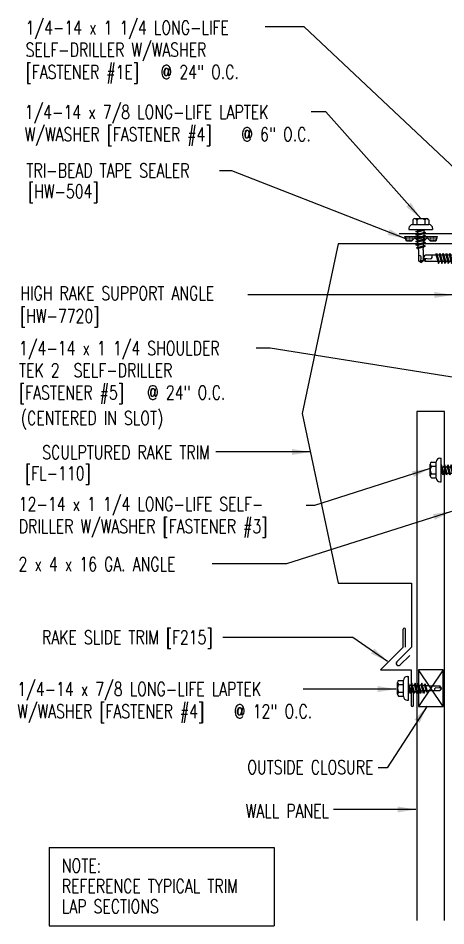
# Model space of a CAD drawing. Extents: x 7 to 40.5, y 6.2 to 36.2.
# Drawn here: x 6.97 to 18.66, y 6.18 to 31.02 of the extents above; entities that cross this region are included whole.
import ezdxf
from ezdxf.enums import TextEntityAlignment as Align

# ---------------------------------------------------------------- set-up
doc = ezdxf.new("R2010")
doc.units = 0
doc.header["$LTSCALE"] = 4
doc.header["$MEASUREMENT"] = 0
doc.layers.get('0').update_dxf_attribs({"linetype": 'CONTINUOUS'})
for name, color, linetype in [('CLO', 3, 'CONTINUOUS'), ('FASTENER', 9, 'CONTINUOUS'), ('PANEL', 11, 'CONTINUOUS'), ('TAPE', 8, 'CONTINUOUS'), ('TEXT', 2, 'CONTINUOUS'), ('TRIM', 6, 'CONTINUOUS')]:
    doc.layers.add(name, color=color, linetype=linetype)
doc.styles.add('TEXT1', font='ROMANS.shx', dxfattribs={"width": 0.75, "height": 0.375})
doc.dimstyles.new('DETAIL$7', dxfattribs={"dimscale": 4, "dimtxt": 0.09375, "dimasz": 0.125, "dimexe": 0.0625, "dimexo": 0.125, "dimgap": 0.0625, "dimtad": 1, "dimdec": 4, "dimzin": 3, "dimdsep": 46, "dimlunit": 4, "dimtxsty": 'TEXT1', "dimblk": 'ARCHTICK', "dimcen": 0.0625, "dimclrd": 7, "dimclre": 7, "dimclrt": 2, "dimadec": 0, "dimazin": 0, "dimtfac": 0.59375, "dimtdec": 4, "dimtmove": 2, "dimatfit": 3, "dimfxl": 0, "dimfrac": 2, "dimtolj": 1, "dimtzin": 3, "dimarcsym": 0})

# ---------------------------------------------------------------- blocks, each defined once
blk = doc.blocks.new('FD-F5')
at = {"layer": 'TEXT', "style": 'TEXT1', "width": 0.75}
for s, p in [('1/4-14 x 1 1/4 SHOULDER', (0.0047, -0.0408)), ('TEK 2  SELF-DRILLER', (0.0047, -0.1926)), ('[FASTENER #5]', (0.0047, -0.3444))]:
    blk.add_text(s, height=0.09375, dxfattribs=at).set_placement(p)
blk.add_attdef('(QUANTITY)', (0.8792, -0.3444), '', height=0.0938, dxfattribs=at)
blk = doc.blocks.new('OS-CLO')
at = {"layer": 'CLO'}
for p, q in [((0.673, 0.5), (0, -0.5)), ((0.673, -0.5), (0, 0.5))]:
    blk.add_line(p, q, dxfattribs=at)
blk.add_lwpolyline([(0, -0.5), (0.673, -0.5), (0.673, 0.5), (0, 0.5)], close=True, dxfattribs=at)
blk = doc.blocks.new('MB_DW4')
at = {"layer": 'FASTENER'}
for p, q in [((-0.217, 0.305), (-0.217, 0.171)), ((-0.163, 0.337), (0.159, 0.337)), ((-0.108, 0.305), (-0.108, 0.171)), ((0.105, 0.305), (0.105, 0.171)), ((0.214, 0.305), (0.214, 0.171)), ((-0.326, 0.071), (-0.326, 0.037)), ((-0.326, 0.037), (0.322, 0.037)), ((-0.226, 0.171), (0.214, 0.171)), ((-0.141, -0.014), (0.037, 0.037)), ((-0.105, -0.034), (0.137, 0.035)), ((-0.088, 0.037), (-0.088, 0.001)), ((-0.088, 0.037), (0.085, 0.037)), ((0.085, 0.037), (0.134, 0.037)), ((0.085, 0.02), (0.085, -0.041)), ((0.137, 0.035), (0.134, 0.037)), ((0.322, 0.071), (0.322, 0.037)), ((-0.105, -0.034), (-0.141, -0.014)), ((-0.141, -0.105), (0.102, -0.036)), ((-0.105, -0.125), (-0.141, -0.105)), ((-0.141, -0.196), (0.102, -0.127)), ((-0.105, -0.216), (-0.141, -0.196)), ((-0.141, -0.287), (0.102, -0.217)), ((-0.105, -0.125), (0.137, -0.056)), ((-0.105, -0.216), (0.137, -0.147)), ((-0.105, -0.307), (0.137, -0.238)), ((-0.088, -0.029), (-0.088, -0.09)), ((-0.088, -0.12), (-0.088, -0.181)), ((-0.084, -0.27), (-0.088, -0.211)), ((0.084, -0.223), (0.085, -0.211)), ((0.085, -0.071), (0.085, -0.131)), ((0.085, -0.162), (0.085, -0.211)), ((0.137, -0.056), (0.102, -0.036)), ((0.137, -0.147), (0.102, -0.127)), ((0.137, -0.238), (0.102, -0.217)), ((-0.105, -0.307), (-0.141, -0.287)), ((-0.141, -0.378), (0.102, -0.308)), ((-0.105, -0.398), (-0.141, -0.378)), ((-0.122, -0.463), (0.089, -0.403)), ((-0.086, -0.483), (-0.122, -0.463)), ((-0.105, -0.398), (0.137, -0.328)), ((-0.086, -0.483), (0.124, -0.423)), ((-0.078, -0.36), (-0.082, -0.3)), ((-0.071, -0.449), (-0.075, -0.389)), ((-0.066, -0.516), (-0.069, -0.478)), ((0.063, -0.515), (0.068, -0.439)), ((0.071, -0.408), (0.075, -0.346)), ((0.077, -0.315), (0.082, -0.253)), ((0.124, -0.423), (0.089, -0.403)), ((0.137, -0.328), (0.102, -0.308)), ((-0.066, -0.516), (-0.066, -0.82)), ((-0.003, -0.854), (0.009, -0.714)), ((0.063, -0.516), (0.063, -0.82)), ((-0.002, -0.866), (-0.066, -0.82)), ((-0.002, -0.866), (0.063, -0.82))]:
    blk.add_line(p, q, dxfattribs=at)
for centre, radius, start, end in [((-0.163, 0.274), 0.0628, 29.8754, 150.1246), ((-0.002, 0.141), 0.196, 56.9974, 123.0026), ((0.159, 0.274), 0.0628, 29.8754, 150.1246), ((-0.226, 0.071), 0.1, 90, 180), ((0.222, 0.071), 0.1, 0, 90), ((-0.036, -0.723), 0.0461, 11.1445, 130.906), ((0.073, -0.516), 0.01, 175.9484, 180), ((0.039, -0.855), 0.0422, 55.4585, 194.8454)]:
    blk.add_arc(centre, radius, start, end, dxfattribs=at)
blk = doc.blocks.new('FD-F1e')
at = {"layer": 'TEXT', "style": 'TEXT1', "width": 0.75}
for s, p in [('1/4-14 x 1 1/4 LONG-LIFE', (0.0047, -0.0408)), ('SELF-DRILLER W/WASHER', (0.0047, -0.1926)), ('[FASTENER #1E]', (0.0047, -0.3444))]:
    blk.add_text(s, height=0.09375, dxfattribs=at).set_placement(p)
blk.add_attdef('(QUANTITY)', (0.9263, -0.3444), '', height=0.0938, dxfattribs=at)
blk = doc.blocks.new('FD-F4')
at = {"layer": 'TEXT', "style": 'TEXT1', "width": 0.75}
for s, p in [('1/4-14 x 7/8 LONG-LIFE LAPTEK', (0.0047, -0.0408)), ('W/WASHER [FASTENER #4]', (0.0047, -0.1926))]:
    blk.add_text(s, height=0.09375, dxfattribs=at).set_placement(p)
blk.add_attdef('(QUANTITY)', (1.4847, -0.1926), '', height=0.0938, dxfattribs=at)
blk = doc.blocks.new('_ArchTick')
at = {"color": 0, "linetype": 'ByBlock', "const_width": 0.15}
blk.add_lwpolyline([(-0.5, -0.5), (0.5, 0.5)], dxfattribs=at)
blk = doc.blocks.new('fz5')
at = {"layer": 'FASTENER'}
for p, q in [((-0.217, 0.305), (-0.217, 0.171)), ((-0.163, 0.337), (0.159, 0.337)), ((-0.108, 0.305), (-0.108, 0.171)), ((0.105, 0.305), (0.105, 0.171)), ((0.214, 0.305), (0.214, 0.171)), ((-0.326, 0.071), (-0.326, 0.037)), ((-0.326, 0.037), (0.322, 0.037)), ((-0.226, 0.171), (0.214, 0.171)), ((-0.141, -0.014), (0.037, 0.037)), ((-0.105, -0.034), (0.137, 0.035)), ((-0.088, 0.037), (-0.088, 0.001)), ((-0.088, 0.037), (0.085, 0.037)), ((0.085, 0.037), (0.134, 0.037)), ((0.085, 0.02), (0.085, -0.041)), ((0.137, 0.035), (0.134, 0.037)), ((0.322, 0.071), (0.322, 0.037)), ((-0.105, -0.034), (-0.141, -0.014)), ((-0.141, -0.105), (0.102, -0.036)), ((-0.105, -0.125), (-0.141, -0.105)), ((-0.141, -0.196), (0.102, -0.127)), ((-0.105, -0.216), (-0.141, -0.196)), ((-0.141, -0.287), (0.102, -0.217)), ((-0.105, -0.125), (0.137, -0.056)), ((-0.105, -0.216), (0.137, -0.147)), ((-0.105, -0.307), (0.137, -0.238)), ((-0.088, -0.029), (-0.088, -0.09)), ((-0.088, -0.12), (-0.088, -0.181)), ((-0.084, -0.27), (-0.088, -0.211)), ((0.084, -0.223), (0.085, -0.211)), ((0.085, -0.071), (0.085, -0.131)), ((0.085, -0.162), (0.085, -0.211)), ((0.137, -0.056), (0.102, -0.036)), ((0.137, -0.147), (0.102, -0.127)), ((0.137, -0.238), (0.102, -0.217)), ((-0.105, -0.307), (-0.141, -0.287)), ((-0.141, -0.378), (0.102, -0.308)), ((-0.105, -0.398), (-0.141, -0.378)), ((-0.122, -0.463), (0.089, -0.403)), ((-0.086, -0.483), (-0.122, -0.463)), ((-0.105, -0.398), (0.137, -0.328)), ((-0.086, -0.483), (0.124, -0.423)), ((-0.078, -0.36), (-0.082, -0.3)), ((-0.071, -0.449), (-0.075, -0.389)), ((-0.066, -0.516), (-0.069, -0.478)), ((0.063, -0.515), (0.068, -0.439)), ((0.071, -0.408), (0.075, -0.346)), ((0.077, -0.315), (0.082, -0.253)), ((0.124, -0.423), (0.089, -0.403)), ((0.137, -0.328), (0.102, -0.308)), ((-0.066, -0.516), (-0.066, -0.82)), ((-0.003, -0.854), (0.009, -0.714)), ((0.063, -0.516), (0.063, -0.82)), ((-0.002, -0.866), (-0.066, -0.82)), ((-0.002, -0.866), (0.063, -0.82))]:
    blk.add_line(p, q, dxfattribs=at)
for centre, radius, start, end in [((-0.163, 0.274), 0.0628, 29.8754, 150.1246), ((-0.002, 0.141), 0.196, 56.9974, 123.0026), ((0.159, 0.274), 0.0628, 29.8754, 150.1246), ((-0.226, 0.071), 0.1, 90, 180), ((0.222, 0.071), 0.1, 0, 90), ((-0.036, -0.723), 0.0461, 11.1445, 130.906), ((0.073, -0.516), 0.01, 175.9484, 180), ((0.039, -0.855), 0.0422, 55.4585, 194.8454)]:
    blk.add_arc(centre, radius, start, end, dxfattribs=at)
blk = doc.blocks.new('*X6')
at = {"color": 0}
for p, q in [((-0.434, 0.135), (-0.434, 0.135)), ((-0.434, 0.123), (-0.434, 0.123)), ((-0.422, 0.141), (-0.422, 0.141)), ((-0.422, 0.129), (-0.422, 0.129)), ((-0.422, 0.117), (-0.422, 0.117)), ((-0.422, 0.105), (-0.422, 0.105)), ((-0.422, 0.094), (-0.422, 0.094)), ((-0.422, 0.082), (-0.422, 0.082)), ((-0.41, 0.135), (-0.41, 0.135)), ((-0.41, 0.123), (-0.41, 0.123)), ((-0.41, 0.111), (-0.41, 0.111)), ((-0.41, 0.1), (-0.41, 0.1)), ((-0.41, 0.088), (-0.41, 0.088)), ((-0.41, 0.076), (-0.41, 0.076)), ((-0.41, 0.064), (-0.41, 0.064)), ((-0.41, 0.053), (-0.41, 0.053)), ((-0.41, 0.041), (-0.41, 0.041)), ((-0.398, 0.141), (-0.398, 0.141)), ((-0.398, 0.129), (-0.398, 0.129)), ((-0.398, 0.117), (-0.398, 0.117)), ((-0.398, 0.105), (-0.398, 0.105)), ((-0.398, 0.094), (-0.398, 0.094)), ((-0.398, 0.082), (-0.398, 0.082)), ((-0.398, 0.07), (-0.398, 0.07)), ((-0.398, 0.059), (-0.398, 0.059)), ((-0.398, 0.047), (-0.398, 0.047)), ((-0.398, 0.035), (-0.398, 0.035)), ((-0.398, 0.023), (-0.398, 0.023)), ((-0.387, 0.135), (-0.387, 0.135)), ((-0.387, 0.123), (-0.387, 0.123)), ((-0.387, 0.111), (-0.387, 0.111)), ((-0.387, 0.1), (-0.387, 0.1)), ((-0.387, 0.088), (-0.387, 0.088)), ((-0.387, 0.076), (-0.387, 0.076)), ((-0.387, 0.064), (-0.387, 0.064)), ((-0.387, 0.053), (-0.387, 0.053)), ((-0.387, 0.041), (-0.387, 0.041)), ((-0.387, 0.029), (-0.387, 0.029)), ((-0.375, 0.141), (-0.375, 0.141)), ((-0.375, 0.129), (-0.375, 0.129)), ((-0.375, 0.117), (-0.375, 0.117)), ((-0.375, 0.105), (-0.375, 0.105)), ((-0.375, 0.094), (-0.375, 0.094)), ((-0.375, 0.082), (-0.375, 0.082)), ((-0.375, 0.07), (-0.375, 0.07)), ((-0.375, 0.059), (-0.375, 0.059)), ((-0.375, 0.047), (-0.375, 0.047)), ((-0.375, 0.035), (-0.375, 0.035)), ((-0.375, 0.023), (-0.375, 0.023)), ((-0.363, 0.135), (-0.363, 0.135)), ((-0.363, 0.123), (-0.363, 0.123)), ((-0.363, 0.111), (-0.363, 0.111)), ((-0.363, 0.1), (-0.363, 0.1)), ((-0.363, 0.088), (-0.363, 0.088)), ((-0.363, 0.076), (-0.363, 0.076)), ((-0.363, 0.064), (-0.363, 0.064)), ((-0.363, 0.053), (-0.363, 0.053)), ((-0.363, 0.041), (-0.363, 0.041)), ((-0.363, 0.029), (-0.363, 0.029)), ((-0.352, 0.141), (-0.352, 0.141)), ((-0.352, 0.129), (-0.352, 0.129)), ((-0.352, 0.117), (-0.352, 0.117)), ((-0.352, 0.105), (-0.352, 0.105)), ((-0.352, 0.094), (-0.352, 0.094)), ((-0.352, 0.082), (-0.352, 0.082)), ((-0.352, 0.07), (-0.352, 0.07)), ((-0.352, 0.059), (-0.352, 0.059)), ((-0.352, 0.047), (-0.352, 0.047)), ((-0.352, 0.035), (-0.352, 0.035)), ((-0.352, 0.023), (-0.352, 0.023)), ((-0.34, 0.135), (-0.34, 0.135)), ((-0.34, 0.123), (-0.34, 0.123)), ((-0.34, 0.111), (-0.34, 0.111)), ((-0.34, 0.1), (-0.34, 0.1)), ((-0.34, 0.088), (-0.34, 0.088)), ((-0.34, 0.076), (-0.34, 0.076)), ((-0.34, 0.064), (-0.34, 0.064)), ((-0.34, 0.053), (-0.34, 0.053)), ((-0.34, 0.041), (-0.34, 0.041)), ((-0.34, 0.029), (-0.34, 0.029)), ((-0.328, 0.141), (-0.328, 0.141)), ((-0.328, 0.129), (-0.328, 0.129)), ((-0.328, 0.117), (-0.328, 0.117)), ((-0.328, 0.105), (-0.328, 0.105)), ((-0.328, 0.094), (-0.328, 0.094)), ((-0.328, 0.082), (-0.328, 0.082)), ((-0.328, 0.07), (-0.328, 0.07)), ((-0.328, 0.059), (-0.328, 0.059)), ((-0.328, 0.047), (-0.328, 0.047)), ((-0.328, 0.035), (-0.328, 0.035)), ((-0.328, 0.023), (-0.328, 0.023)), ((-0.316, 0.135), (-0.316, 0.135)), ((-0.316, 0.123), (-0.316, 0.123)), ((-0.316, 0.111), (-0.316, 0.111)), ((-0.316, 0.1), (-0.316, 0.1)), ((-0.316, 0.088), (-0.316, 0.088)), ((-0.316, 0.076), (-0.316, 0.076)), ((-0.316, 0.064), (-0.316, 0.064)), ((-0.316, 0.053), (-0.316, 0.053)), ((-0.316, 0.041), (-0.316, 0.041)), ((-0.316, 0.029), (-0.316, 0.029)), ((-0.305, 0.141), (-0.305, 0.141)), ((-0.305, 0.129), (-0.305, 0.129)), ((-0.305, 0.117), (-0.305, 0.117)), ((-0.305, 0.105), (-0.305, 0.105)), ((-0.305, 0.094), (-0.305, 0.094)), ((-0.305, 0.082), (-0.305, 0.082)), ((-0.305, 0.07), (-0.305, 0.07)), ((-0.305, 0.059), (-0.305, 0.059)), ((-0.305, 0.047), (-0.305, 0.047)), ((-0.305, 0.035), (-0.305, 0.035)), ((-0.305, 0.023), (-0.305, 0.023)), ((-0.293, 0.135), (-0.293, 0.135)), ((-0.293, 0.123), (-0.293, 0.123)), ((-0.293, 0.111), (-0.293, 0.111)), ((-0.293, 0.1), (-0.293, 0.1)), ((-0.293, 0.088), (-0.293, 0.088)), ((-0.293, 0.076), (-0.293, 0.076)), ((-0.293, 0.064), (-0.293, 0.064)), ((-0.293, 0.053), (-0.293, 0.053)), ((-0.293, 0.041), (-0.293, 0.041)), ((-0.293, 0.029), (-0.293, 0.029)), ((-0.281, 0.141), (-0.281, 0.141)), ((-0.281, 0.129), (-0.281, 0.129)), ((-0.281, 0.117), (-0.281, 0.117)), ((-0.281, 0.105), (-0.281, 0.105)), ((-0.281, 0.094), (-0.281, 0.094)), ((-0.281, 0.082), (-0.281, 0.082)), ((-0.281, 0.07), (-0.281, 0.07)), ((-0.281, 0.059), (-0.281, 0.059)), ((-0.281, 0.047), (-0.281, 0.047)), ((-0.281, 0.035), (-0.281, 0.035)), ((-0.281, 0.023), (-0.281, 0.023)), ((-0.27, 0.135), (-0.27, 0.135)), ((-0.27, 0.123), (-0.27, 0.123)), ((-0.27, 0.111), (-0.27, 0.111)), ((-0.27, 0.1), (-0.27, 0.1)), ((-0.27, 0.088), (-0.27, 0.088)), ((-0.27, 0.076), (-0.27, 0.076)), ((-0.27, 0.064), (-0.27, 0.064)), ((-0.27, 0.053), (-0.27, 0.053)), ((-0.27, 0.041), (-0.27, 0.041)), ((-0.27, 0.029), (-0.27, 0.029)), ((-0.258, 0.141), (-0.258, 0.141)), ((-0.258, 0.129), (-0.258, 0.129)), ((-0.258, 0.117), (-0.258, 0.117)), ((-0.258, 0.105), (-0.258, 0.105)), ((-0.258, 0.094), (-0.258, 0.094)), ((-0.258, 0.082), (-0.258, 0.082)), ((-0.258, 0.07), (-0.258, 0.07)), ((-0.258, 0.059), (-0.258, 0.059)), ((-0.258, 0.047), (-0.258, 0.047)), ((-0.258, 0.035), (-0.258, 0.035)), ((-0.258, 0.023), (-0.258, 0.023)), ((-0.246, 0.135), (-0.246, 0.135)), ((-0.246, 0.123), (-0.246, 0.123)), ((-0.246, 0.111), (-0.246, 0.111)), ((-0.246, 0.1), (-0.246, 0.1)), ((-0.246, 0.088), (-0.246, 0.088)), ((-0.246, 0.076), (-0.246, 0.076)), ((-0.246, 0.064), (-0.246, 0.064)), ((-0.246, 0.053), (-0.246, 0.053)), ((-0.246, 0.041), (-0.246, 0.041)), ((-0.234, 0.141), (-0.234, 0.141)), ((-0.234, 0.129), (-0.234, 0.129)), ((-0.234, 0.117), (-0.234, 0.117)), ((-0.234, 0.105), (-0.234, 0.105)), ((-0.234, 0.094), (-0.234, 0.094)), ((-0.234, 0.082), (-0.234, 0.082)), ((-0.234, 0.07), (-0.234, 0.07)), ((-0.234, 0.059), (-0.234, 0.059)), ((-0.234, 0.047), (-0.234, 0.047)), ((-0.223, 0.135), (-0.223, 0.135)), ((-0.223, 0.123), (-0.223, 0.123)), ((-0.223, 0.111), (-0.223, 0.111)), ((-0.223, 0.1), (-0.223, 0.1)), ((-0.223, 0.088), (-0.223, 0.088)), ((-0.223, 0.076), (-0.223, 0.076)), ((-0.223, 0.064), (-0.223, 0.064)), ((-0.211, 0.141), (-0.211, 0.141)), ((-0.211, 0.129), (-0.211, 0.129)), ((-0.211, 0.117), (-0.211, 0.117)), ((-0.211, 0.105), (-0.211, 0.105)), ((-0.211, 0.094), (-0.211, 0.094)), ((-0.211, 0.082), (-0.211, 0.082)), ((-0.211, 0.07), (-0.211, 0.07)), ((-0.199, 0.135), (-0.199, 0.135)), ((-0.199, 0.123), (-0.199, 0.123)), ((-0.199, 0.111), (-0.199, 0.111)), ((-0.199, 0.1), (-0.199, 0.1)), ((-0.199, 0.088), (-0.199, 0.088)), ((-0.188, 0.141), (-0.188, 0.141)), ((-0.188, 0.129), (-0.188, 0.129)), ((-0.188, 0.117), (-0.188, 0.117)), ((-0.188, 0.105), (-0.188, 0.105)), ((-0.188, 0.094), (-0.188, 0.094)), ((-0.176, 0.135), (-0.176, 0.135)), ((-0.176, 0.123), (-0.176, 0.123)), ((-0.176, 0.111), (-0.176, 0.111)), ((-0.164, 0.141), (-0.164, 0.141)), ((-0.164, 0.129), (-0.164, 0.129)), ((-0.164, 0.117), (-0.164, 0.117)), ((-0.164, 0.105), (-0.164, 0.105)), ((-0.152, 0.135), (-0.152, 0.135)), ((-0.152, 0.123), (-0.152, 0.123)), ((-0.152, 0.111), (-0.152, 0.111)), ((-0.152, 0.1), (-0.152, 0.1)), ((-0.141, 0.141), (-0.141, 0.141)), ((-0.141, 0.129), (-0.141, 0.129)), ((-0.141, 0.117), (-0.141, 0.117)), ((-0.141, 0.105), (-0.141, 0.105)), ((-0.141, 0.094), (-0.141, 0.094)), ((-0.141, 0.082), (-0.141, 0.082)), ((-0.129, 0.135), (-0.129, 0.135)), ((-0.129, 0.123), (-0.129, 0.123)), ((-0.129, 0.111), (-0.129, 0.111)), ((-0.129, 0.1), (-0.129, 0.1)), ((-0.129, 0.088), (-0.129, 0.088)), ((-0.129, 0.076), (-0.129, 0.076)), ((-0.117, 0.141), (-0.117, 0.141)), ((-0.117, 0.129), (-0.117, 0.129)), ((-0.117, 0.117), (-0.117, 0.117)), ((-0.117, 0.105), (-0.117, 0.105)), ((-0.117, 0.094), (-0.117, 0.094)), ((-0.117, 0.082), (-0.117, 0.082)), ((-0.117, 0.07), (-0.117, 0.07)), ((-0.117, 0.059), (-0.117, 0.059)), ((-0.105, 0.135), (-0.105, 0.135)), ((-0.105, 0.123), (-0.105, 0.123)), ((-0.105, 0.111), (-0.105, 0.111)), ((-0.105, 0.1), (-0.105, 0.1)), ((-0.105, 0.088), (-0.105, 0.088)), ((-0.105, 0.076), (-0.105, 0.076)), ((-0.105, 0.064), (-0.105, 0.064)), ((-0.105, 0.053), (-0.105, 0.053)), ((-0.094, 0.141), (-0.094, 0.141)), ((-0.094, 0.129), (-0.094, 0.129)), ((-0.094, 0.117), (-0.094, 0.117)), ((-0.094, 0.105), (-0.094, 0.105)), ((-0.094, 0.094), (-0.094, 0.094)), ((-0.094, 0.082), (-0.094, 0.082)), ((-0.094, 0.07), (-0.094, 0.07)), ((-0.094, 0.059), (-0.094, 0.059)), ((-0.094, 0.047), (-0.094, 0.047)), ((-0.094, 0.035), (-0.094, 0.035)), ((-0.082, 0.135), (-0.082, 0.135)), ((-0.082, 0.123), (-0.082, 0.123)), ((-0.082, 0.111), (-0.082, 0.111)), ((-0.082, 0.1), (-0.082, 0.1)), ((-0.082, 0.088), (-0.082, 0.088)), ((-0.082, 0.076), (-0.082, 0.076)), ((-0.082, 0.064), (-0.082, 0.064)), ((-0.082, 0.053), (-0.082, 0.053)), ((-0.082, 0.041), (-0.082, 0.041)), ((-0.082, 0.029), (-0.082, 0.029)), ((-0.07, 0.141), (-0.07, 0.141)), ((-0.07, 0.129), (-0.07, 0.129)), ((-0.07, 0.117), (-0.07, 0.117)), ((-0.07, 0.105), (-0.07, 0.105)), ((-0.07, 0.094), (-0.07, 0.094)), ((-0.07, 0.082), (-0.07, 0.082)), ((-0.07, 0.07), (-0.07, 0.07)), ((-0.07, 0.059), (-0.07, 0.059)), ((-0.07, 0.047), (-0.07, 0.047)), ((-0.07, 0.035), (-0.07, 0.035)), ((-0.07, 0.023), (-0.07, 0.023)), ((-0.059, 0.135), (-0.059, 0.135)), ((-0.059, 0.123), (-0.059, 0.123)), ((-0.059, 0.111), (-0.059, 0.111)), ((-0.059, 0.1), (-0.059, 0.1)), ((-0.059, 0.088), (-0.059, 0.088)), ((-0.059, 0.076), (-0.059, 0.076)), ((-0.059, 0.064), (-0.059, 0.064)), ((-0.059, 0.053), (-0.059, 0.053)), ((-0.059, 0.041), (-0.059, 0.041)), ((-0.059, 0.029), (-0.059, 0.029)), ((-0.047, 0.141), (-0.047, 0.141)), ((-0.047, 0.129), (-0.047, 0.129)), ((-0.047, 0.117), (-0.047, 0.117)), ((-0.047, 0.105), (-0.047, 0.105)), ((-0.047, 0.094), (-0.047, 0.094)), ((-0.047, 0.082), (-0.047, 0.082)), ((-0.047, 0.07), (-0.047, 0.07)), ((-0.047, 0.059), (-0.047, 0.059)), ((-0.047, 0.047), (-0.047, 0.047)), ((-0.047, 0.035), (-0.047, 0.035)), ((-0.047, 0.023), (-0.047, 0.023)), ((-0.035, 0.135), (-0.035, 0.135)), ((-0.035, 0.123), (-0.035, 0.123)), ((-0.035, 0.111), (-0.035, 0.111)), ((-0.035, 0.1), (-0.035, 0.1)), ((-0.035, 0.088), (-0.035, 0.088)), ((-0.035, 0.076), (-0.035, 0.076)), ((-0.035, 0.064), (-0.035, 0.064)), ((-0.035, 0.053), (-0.035, 0.053)), ((-0.035, 0.041), (-0.035, 0.041)), ((-0.035, 0.029), (-0.035, 0.029)), ((-0.023, 0.141), (-0.023, 0.141)), ((-0.023, 0.129), (-0.023, 0.129)), ((-0.023, 0.117), (-0.023, 0.117)), ((-0.023, 0.105), (-0.023, 0.105)), ((-0.023, 0.094), (-0.023, 0.094)), ((-0.023, 0.082), (-0.023, 0.082)), ((-0.023, 0.07), (-0.023, 0.07)), ((-0.023, 0.059), (-0.023, 0.059)), ((-0.023, 0.047), (-0.023, 0.047)), ((-0.023, 0.035), (-0.023, 0.035)), ((-0.023, 0.023), (-0.023, 0.023)), ((-0.012, 0.135), (-0.012, 0.135)), ((-0.012, 0.123), (-0.012, 0.123)), ((-0.012, 0.111), (-0.012, 0.111)), ((-0.012, 0.1), (-0.012, 0.1)), ((-0.012, 0.088), (-0.012, 0.088)), ((-0.012, 0.076), (-0.012, 0.076)), ((-0.012, 0.064), (-0.012, 0.064)), ((-0.012, 0.053), (-0.012, 0.053)), ((-0.012, 0.041), (-0.012, 0.041)), ((-0.012, 0.029), (-0.012, 0.029)), ((0, 0.141), (0, 0.141)), ((0, 0.129), (0, 0.129)), ((0, 0.117), (0, 0.117)), ((0, 0.105), (0, 0.105)), ((0, 0.094), (0, 0.094)), ((0, 0.082), (0, 0.082)), ((0, 0.07), (0, 0.07)), ((0, 0.059), (0, 0.059)), ((0, 0.047), (0, 0.047)), ((0, 0.035), (0, 0.035)), ((0, 0.023), (0, 0.023)), ((0.012, 0.135), (0.012, 0.135)), ((0.012, 0.123), (0.012, 0.123)), ((0.012, 0.111), (0.012, 0.111)), ((0.012, 0.1), (0.012, 0.1)), ((0.012, 0.088), (0.012, 0.088)), ((0.012, 0.076), (0.012, 0.076)), ((0.012, 0.064), (0.012, 0.064)), ((0.012, 0.053), (0.012, 0.053)), ((0.012, 0.041), (0.012, 0.041)), ((0.012, 0.029), (0.012, 0.029)), ((0.023, 0.141), (0.023, 0.141)), ((0.023, 0.129), (0.023, 0.129)), ((0.023, 0.117), (0.023, 0.117)), ((0.023, 0.105), (0.023, 0.105)), ((0.023, 0.094), (0.023, 0.094)), ((0.023, 0.082), (0.023, 0.082)), ((0.023, 0.07), (0.023, 0.07)), ((0.023, 0.059), (0.023, 0.059)), ((0.023, 0.047), (0.023, 0.047)), ((0.023, 0.035), (0.023, 0.035)), ((0.023, 0.023), (0.023, 0.023)), ((0.035, 0.135), (0.035, 0.135)), ((0.035, 0.123), (0.035, 0.123)), ((0.035, 0.111), (0.035, 0.111)), ((0.035, 0.1), (0.035, 0.1)), ((0.035, 0.088), (0.035, 0.088)), ((0.035, 0.076), (0.035, 0.076)), ((0.035, 0.064), (0.035, 0.064)), ((0.035, 0.053), (0.035, 0.053)), ((0.035, 0.041), (0.035, 0.041)), ((0.035, 0.029), (0.035, 0.029)), ((0.047, 0.141), (0.047, 0.141)), ((0.047, 0.129), (0.047, 0.129)), ((0.047, 0.117), (0.047, 0.117)), ((0.047, 0.105), (0.047, 0.105)), ((0.047, 0.094), (0.047, 0.094)), ((0.047, 0.082), (0.047, 0.082)), ((0.047, 0.07), (0.047, 0.07)), ((0.047, 0.059), (0.047, 0.059)), ((0.047, 0.047), (0.047, 0.047)), ((0.047, 0.035), (0.047, 0.035)), ((0.047, 0.023), (0.047, 0.023)), ((0.059, 0.135), (0.059, 0.135)), ((0.059, 0.123), (0.059, 0.123)), ((0.059, 0.111), (0.059, 0.111)), ((0.059, 0.1), (0.059, 0.1)), ((0.059, 0.088), (0.059, 0.088)), ((0.059, 0.076), (0.059, 0.076)), ((0.059, 0.064), (0.059, 0.064)), ((0.059, 0.053), (0.059, 0.053)), ((0.059, 0.041), (0.059, 0.041)), ((0.059, 0.029), (0.059, 0.029)), ((0.07, 0.141), (0.07, 0.141)), ((0.07, 0.129), (0.07, 0.129)), ((0.07, 0.117), (0.07, 0.117)), ((0.07, 0.105), (0.07, 0.105)), ((0.07, 0.094), (0.07, 0.094)), ((0.07, 0.082), (0.07, 0.082)), ((0.07, 0.07), (0.07, 0.07)), ((0.07, 0.059), (0.07, 0.059)), ((0.07, 0.047), (0.07, 0.047)), ((0.07, 0.035), (0.07, 0.035)), ((0.07, 0.023), (0.07, 0.023)), ((0.082, 0.135), (0.082, 0.135)), ((0.082, 0.123), (0.082, 0.123)), ((0.082, 0.111), (0.082, 0.111)), ((0.082, 0.1), (0.082, 0.1)), ((0.082, 0.088), (0.082, 0.088)), ((0.082, 0.076), (0.082, 0.076)), ((0.082, 0.064), (0.082, 0.064)), ((0.082, 0.053), (0.082, 0.053)), ((0.082, 0.041), (0.082, 0.041)), ((0.082, 0.029), (0.082, 0.029)), ((0.094, 0.141), (0.094, 0.141)), ((0.094, 0.129), (0.094, 0.129)), ((0.094, 0.117), (0.094, 0.117)), ((0.094, 0.105), (0.094, 0.105)), ((0.094, 0.094), (0.094, 0.094)), ((0.094, 0.082), (0.094, 0.082)), ((0.094, 0.07), (0.094, 0.07)), ((0.094, 0.059), (0.094, 0.059)), ((0.094, 0.047), (0.094, 0.047)), ((0.094, 0.035), (0.094, 0.035)), ((0.105, 0.135), (0.105, 0.135)), ((0.105, 0.123), (0.105, 0.123)), ((0.105, 0.111), (0.105, 0.111)), ((0.105, 0.1), (0.105, 0.1)), ((0.105, 0.088), (0.105, 0.088)), ((0.105, 0.076), (0.105, 0.076)), ((0.105, 0.064), (0.105, 0.064)), ((0.105, 0.053), (0.105, 0.053)), ((0.117, 0.141), (0.117, 0.141)), ((0.117, 0.129), (0.117, 0.129)), ((0.117, 0.117), (0.117, 0.117)), ((0.117, 0.105), (0.117, 0.105)), ((0.117, 0.094), (0.117, 0.094)), ((0.117, 0.082), (0.117, 0.082)), ((0.117, 0.07), (0.117, 0.07)), ((0.117, 0.059), (0.117, 0.059)), ((0.129, 0.135), (0.129, 0.135)), ((0.129, 0.123), (0.129, 0.123)), ((0.129, 0.111), (0.129, 0.111)), ((0.129, 0.1), (0.129, 0.1)), ((0.129, 0.088), (0.129, 0.088)), ((0.129, 0.076), (0.129, 0.076)), ((0.141, 0.141), (0.141, 0.141)), ((0.141, 0.129), (0.141, 0.129)), ((0.141, 0.117), (0.141, 0.117)), ((0.141, 0.105), (0.141, 0.105)), ((0.141, 0.094), (0.141, 0.094)), ((0.141, 0.082), (0.141, 0.082)), ((0.152, 0.135), (0.152, 0.135)), ((0.152, 0.123), (0.152, 0.123)), ((0.152, 0.111), (0.152, 0.111)), ((0.152, 0.1), (0.152, 0.1)), ((0.164, 0.141), (0.164, 0.141)), ((0.164, 0.129), (0.164, 0.129)), ((0.164, 0.117), (0.164, 0.117)), ((0.164, 0.105), (0.164, 0.105)), ((0.176, 0.135), (0.176, 0.135)), ((0.176, 0.123), (0.176, 0.123)), ((0.176, 0.111), (0.176, 0.111)), ((0.188, 0.141), (0.188, 0.141)), ((0.188, 0.129), (0.188, 0.129)), ((0.188, 0.117), (0.188, 0.117)), ((0.188, 0.105), (0.188, 0.105)), ((0.188, 0.094), (0.188, 0.094)), ((0.199, 0.135), (0.199, 0.135)), ((0.199, 0.123), (0.199, 0.123)), ((0.199, 0.111), (0.199, 0.111)), ((0.199, 0.1), (0.199, 0.1)), ((0.199, 0.088), (0.199, 0.088)), ((0.211, 0.141), (0.211, 0.141)), ((0.211, 0.129), (0.211, 0.129)), ((0.211, 0.117), (0.211, 0.117)), ((0.211, 0.105), (0.211, 0.105)), ((0.211, 0.094), (0.211, 0.094)), ((0.211, 0.082), (0.211, 0.082)), ((0.211, 0.07), (0.211, 0.07)), ((0.223, 0.135), (0.223, 0.135)), ((0.223, 0.123), (0.223, 0.123)), ((0.223, 0.111), (0.223, 0.111)), ((0.223, 0.1), (0.223, 0.1)), ((0.223, 0.088), (0.223, 0.088)), ((0.223, 0.076), (0.223, 0.076)), ((0.223, 0.064), (0.223, 0.064)), ((0.234, 0.141), (0.234, 0.141)), ((0.234, 0.129), (0.234, 0.129)), ((0.234, 0.117), (0.234, 0.117)), ((0.234, 0.105), (0.234, 0.105)), ((0.234, 0.094), (0.234, 0.094)), ((0.234, 0.082), (0.234, 0.082)), ((0.234, 0.07), (0.234, 0.07)), ((0.234, 0.059), (0.234, 0.059)), ((0.234, 0.047), (0.234, 0.047)), ((0.246, 0.135), (0.246, 0.135)), ((0.246, 0.123), (0.246, 0.123)), ((0.246, 0.111), (0.246, 0.111)), ((0.246, 0.1), (0.246, 0.1)), ((0.246, 0.088), (0.246, 0.088)), ((0.246, 0.076), (0.246, 0.076)), ((0.246, 0.064), (0.246, 0.064)), ((0.246, 0.053), (0.246, 0.053)), ((0.246, 0.041), (0.246, 0.041)), ((0.258, 0.141), (0.258, 0.141)), ((0.258, 0.129), (0.258, 0.129)), ((0.258, 0.117), (0.258, 0.117)), ((0.258, 0.105), (0.258, 0.105)), ((0.258, 0.094), (0.258, 0.094)), ((0.258, 0.082), (0.258, 0.082)), ((0.258, 0.07), (0.258, 0.07)), ((0.258, 0.059), (0.258, 0.059)), ((0.258, 0.047), (0.258, 0.047)), ((0.258, 0.035), (0.258, 0.035)), ((0.258, 0.023), (0.258, 0.023)), ((0.27, 0.135), (0.27, 0.135)), ((0.27, 0.123), (0.27, 0.123)), ((0.27, 0.111), (0.27, 0.111)), ((0.27, 0.1), (0.27, 0.1)), ((0.27, 0.088), (0.27, 0.088)), ((0.27, 0.076), (0.27, 0.076)), ((0.27, 0.064), (0.27, 0.064)), ((0.27, 0.053), (0.27, 0.053)), ((0.27, 0.041), (0.27, 0.041)), ((0.27, 0.029), (0.27, 0.029)), ((0.281, 0.141), (0.281, 0.141)), ((0.281, 0.129), (0.281, 0.129)), ((0.281, 0.117), (0.281, 0.117)), ((0.281, 0.105), (0.281, 0.105)), ((0.281, 0.094), (0.281, 0.094)), ((0.281, 0.082), (0.281, 0.082)), ((0.281, 0.07), (0.281, 0.07)), ((0.281, 0.059), (0.281, 0.059)), ((0.281, 0.047), (0.281, 0.047)), ((0.281, 0.035), (0.281, 0.035)), ((0.281, 0.023), (0.281, 0.023)), ((0.293, 0.135), (0.293, 0.135)), ((0.293, 0.123), (0.293, 0.123)), ((0.293, 0.111), (0.293, 0.111)), ((0.293, 0.1), (0.293, 0.1)), ((0.293, 0.088), (0.293, 0.088)), ((0.293, 0.076), (0.293, 0.076)), ((0.293, 0.064), (0.293, 0.064)), ((0.293, 0.053), (0.293, 0.053)), ((0.293, 0.041), (0.293, 0.041)), ((0.293, 0.029), (0.293, 0.029)), ((0.305, 0.141), (0.305, 0.141)), ((0.305, 0.129), (0.305, 0.129)), ((0.305, 0.117), (0.305, 0.117)), ((0.305, 0.105), (0.305, 0.105)), ((0.305, 0.094), (0.305, 0.094)), ((0.305, 0.082), (0.305, 0.082)), ((0.305, 0.07), (0.305, 0.07)), ((0.305, 0.059), (0.305, 0.059)), ((0.305, 0.047), (0.305, 0.047)), ((0.305, 0.035), (0.305, 0.035)), ((0.305, 0.023), (0.305, 0.023)), ((0.316, 0.135), (0.316, 0.135)), ((0.316, 0.123), (0.316, 0.123)), ((0.316, 0.111), (0.316, 0.111)), ((0.316, 0.1), (0.316, 0.1)), ((0.316, 0.088), (0.316, 0.088)), ((0.316, 0.076), (0.316, 0.076)), ((0.316, 0.064), (0.316, 0.064)), ((0.316, 0.053), (0.316, 0.053)), ((0.316, 0.041), (0.316, 0.041)), ((0.316, 0.029), (0.316, 0.029)), ((0.328, 0.141), (0.328, 0.141)), ((0.328, 0.129), (0.328, 0.129)), ((0.328, 0.117), (0.328, 0.117)), ((0.328, 0.105), (0.328, 0.105)), ((0.328, 0.094), (0.328, 0.094)), ((0.328, 0.082), (0.328, 0.082)), ((0.328, 0.07), (0.328, 0.07)), ((0.328, 0.059), (0.328, 0.059)), ((0.328, 0.047), (0.328, 0.047)), ((0.328, 0.035), (0.328, 0.035)), ((0.328, 0.023), (0.328, 0.023)), ((0.34, 0.135), (0.34, 0.135)), ((0.34, 0.123), (0.34, 0.123)), ((0.34, 0.111), (0.34, 0.111)), ((0.34, 0.1), (0.34, 0.1)), ((0.34, 0.088), (0.34, 0.088)), ((0.34, 0.076), (0.34, 0.076)), ((0.34, 0.064), (0.34, 0.064)), ((0.34, 0.053), (0.34, 0.053)), ((0.34, 0.041), (0.34, 0.041)), ((0.34, 0.029), (0.34, 0.029)), ((0.352, 0.141), (0.352, 0.141)), ((0.352, 0.129), (0.352, 0.129)), ((0.352, 0.117), (0.352, 0.117)), ((0.352, 0.105), (0.352, 0.105)), ((0.352, 0.094), (0.352, 0.094)), ((0.352, 0.082), (0.352, 0.082)), ((0.352, 0.07), (0.352, 0.07)), ((0.352, 0.059), (0.352, 0.059)), ((0.352, 0.047), (0.352, 0.047)), ((0.352, 0.035), (0.352, 0.035)), ((0.352, 0.023), (0.352, 0.023)), ((0.363, 0.135), (0.363, 0.135)), ((0.363, 0.123), (0.363, 0.123)), ((0.363, 0.111), (0.363, 0.111)), ((0.363, 0.1), (0.363, 0.1)), ((0.363, 0.088), (0.363, 0.088)), ((0.363, 0.076), (0.363, 0.076)), ((0.363, 0.064), (0.363, 0.064)), ((0.363, 0.053), (0.363, 0.053)), ((0.363, 0.041), (0.363, 0.041)), ((0.363, 0.029), (0.363, 0.029)), ((0.375, 0.141), (0.375, 0.141)), ((0.375, 0.129), (0.375, 0.129)), ((0.375, 0.117), (0.375, 0.117)), ((0.375, 0.105), (0.375, 0.105)), ((0.375, 0.094), (0.375, 0.094)), ((0.375, 0.082), (0.375, 0.082)), ((0.375, 0.07), (0.375, 0.07)), ((0.375, 0.059), (0.375, 0.059)), ((0.375, 0.047), (0.375, 0.047)), ((0.375, 0.035), (0.375, 0.035)), ((0.375, 0.023), (0.375, 0.023)), ((0.387, 0.135), (0.387, 0.135)), ((0.387, 0.123), (0.387, 0.123)), ((0.387, 0.111), (0.387, 0.111)), ((0.387, 0.1), (0.387, 0.1)), ((0.387, 0.088), (0.387, 0.088)), ((0.387, 0.076), (0.387, 0.076)), ((0.387, 0.064), (0.387, 0.064)), ((0.387, 0.053), (0.387, 0.053)), ((0.387, 0.041), (0.387, 0.041)), ((0.387, 0.029), (0.387, 0.029)), ((0.398, 0.141), (0.398, 0.141)), ((0.398, 0.129), (0.398, 0.129)), ((0.398, 0.117), (0.398, 0.117)), ((0.398, 0.105), (0.398, 0.105)), ((0.398, 0.094), (0.398, 0.094)), ((0.398, 0.082), (0.398, 0.082)), ((0.398, 0.07), (0.398, 0.07)), ((0.398, 0.059), (0.398, 0.059)), ((0.398, 0.047), (0.398, 0.047)), ((0.398, 0.035), (0.398, 0.035)), ((0.398, 0.023), (0.398, 0.023)), ((0.41, 0.135), (0.41, 0.135)), ((0.41, 0.123), (0.41, 0.123)), ((0.41, 0.111), (0.41, 0.111)), ((0.41, 0.1), (0.41, 0.1)), ((0.41, 0.088), (0.41, 0.088)), ((0.41, 0.076), (0.41, 0.076)), ((0.41, 0.064), (0.41, 0.064)), ((0.41, 0.053), (0.41, 0.053)), ((0.41, 0.041), (0.41, 0.041)), ((0.422, 0.141), (0.422, 0.141)), ((0.422, 0.129), (0.422, 0.129)), ((0.422, 0.117), (0.422, 0.117)), ((0.422, 0.105), (0.422, 0.105)), ((0.422, 0.094), (0.422, 0.094)), ((0.422, 0.082), (0.422, 0.082)), ((0.434, 0.135), (0.434, 0.135)), ((0.434, 0.123), (0.434, 0.123))]:
    blk.add_line(p, q, dxfattribs=at)
blk = doc.blocks.new('MB_DBTAP')
at = {"layer": 'TAPE', "color": 9}
blk.add_lwpolyline([(-0.403, 0.018), (-0.442, 0.141), (0.442, 0.141), (0.403, 0.018), (0.26, 0.018), (0.17, 0.109), (0.079, 0.018), (0, 0.018), (-0.079, 0.018), (-0.17, 0.109), (-0.26, 0.018)], close=True, dxfattribs=at)
at = {"layer": 'TAPE', "color": 251}
blk.add_blockref('*X6', (0, 0), dxfattribs=at)
blk = doc.blocks.new('MB_DW3')
at = {"layer": 'FASTENER'}
for p, q in [((-0.215, 0.305), (-0.215, 0.171)), ((-0.161, 0.337), (0.161, 0.337)), ((-0.107, 0.305), (-0.107, 0.171)), ((0.107, 0.305), (0.107, 0.171)), ((0.215, 0.305), (0.215, 0.171)), ((-0.324, 0.071), (-0.324, 0.037)), ((-0.324, 0.037), (0.324, 0.037)), ((-0.224, 0.171), (0.215, 0.171)), ((-0.139, -0.016), (0.046, 0.037)), ((-0.104, -0.036), (0.139, 0.033)), ((-0.086, 0.037), (0.086, 0.037)), ((-0.086, 0.037), (-0.086, -0.001)), ((0.086, 0.037), (0.133, 0.037)), ((0.086, 0.018), (0.086, -0.042)), ((0.139, 0.033), (0.133, 0.037)), ((0.324, 0.071), (0.324, 0.037)), ((-0.104, -0.036), (-0.139, -0.016)), ((-0.139, -0.107), (0.104, -0.038)), ((-0.104, -0.127), (-0.139, -0.107)), ((-0.139, -0.198), (0.104, -0.128)), ((-0.104, -0.218), (-0.139, -0.198)), ((-0.139, -0.289), (0.104, -0.219)), ((-0.104, -0.127), (0.139, -0.058)), ((-0.104, -0.218), (0.139, -0.149)), ((-0.104, -0.309), (0.139, -0.239)), ((-0.086, -0.031), (-0.086, -0.092)), ((-0.086, -0.122), (-0.086, -0.183)), ((-0.086, -0.213), (-0.086, -0.274)), ((0.086, -0.073), (0.086, -0.133)), ((0.086, -0.164), (0.086, -0.224)), ((0.139, -0.058), (0.104, -0.038)), ((0.139, -0.149), (0.104, -0.128)), ((0.139, -0.239), (0.104, -0.219)), ((-0.104, -0.309), (-0.139, -0.289)), ((-0.139, -0.38), (0.104, -0.31)), ((-0.104, -0.4), (-0.139, -0.38)), ((-0.139, -0.47), (0.104, -0.401)), ((-0.104, -0.491), (-0.139, -0.47)), ((-0.139, -0.561), (0.104, -0.492)), ((-0.104, -0.4), (0.139, -0.33)), ((-0.104, -0.491), (0.139, -0.421)), ((-0.086, -0.304), (-0.086, -0.364)), ((-0.086, -0.395), (-0.086, -0.455)), ((-0.086, -0.486), (-0.086, -0.546)), ((0.086, -0.255), (0.086, -0.315)), ((0.086, -0.345), (0.086, -0.406)), ((0.086, -0.436), (0.086, -0.497)), ((0.139, -0.33), (0.104, -0.31)), ((0.139, -0.421), (0.104, -0.401)), ((0.139, -0.512), (0.104, -0.492)), ((-0.104, -0.581), (-0.139, -0.561)), ((-0.139, -0.652), (0.104, -0.583)), ((-0.104, -0.672), (-0.139, -0.652)), ((-0.139, -0.743), (0.104, -0.674)), ((-0.104, -0.763), (-0.139, -0.743)), ((-0.104, -0.581), (0.139, -0.512)), ((-0.104, -0.672), (0.139, -0.603)), ((-0.104, -0.763), (0.139, -0.694)), ((-0.086, -0.577), (-0.086, -0.637)), ((-0.086, -0.667), (-0.086, -0.728)), ((0.086, -0.527), (0.086, -0.588)), ((0.086, -0.618), (0.086, -0.679)), ((0.086, -0.709), (0.086, -1.05)), ((0.139, -0.603), (0.104, -0.583)), ((0.139, -0.694), (0.104, -0.674)), ((-0.086, -0.758), (-0.086, -1.05)), ((-0.002, -1.095), (0.014, -0.909)), ((0, -1.111), (-0.086, -1.05)), ((0, -1.111), (0.086, -1.05))]:
    blk.add_line(p, q, dxfattribs=at)
for centre, radius, start, end in [((-0.161, 0.274), 0.0628, 29.8754, 150.1246), ((0, 0.141), 0.196, 56.9974, 123.0026), ((0.161, 0.274), 0.0628, 29.8754, 150.1246), ((-0.224, 0.071), 0.1, 90, 180), ((0.224, 0.071), 0.1, 0, 90), ((-0.046, -0.921), 0.0615, 11.1445, 130.906), ((0.054, -1.097), 0.0563, 55.4585, 194.8454)]:
    blk.add_arc(centre, radius, start, end, dxfattribs=at)
blk = doc.blocks.new('fz2')
at = {"layer": 'FASTENER'}
for p, q in [((-0.215, 0.305), (-0.215, 0.171)), ((-0.161, 0.337), (0.161, 0.337)), ((-0.107, 0.305), (-0.107, 0.171)), ((0.107, 0.305), (0.107, 0.171)), ((0.215, 0.305), (0.215, 0.171)), ((-0.324, 0.071), (-0.324, 0.037)), ((-0.324, 0.037), (0.324, 0.037)), ((-0.224, 0.171), (0.215, 0.171)), ((-0.139, -0.016), (0.046, 0.037)), ((-0.104, -0.036), (0.139, 0.033)), ((-0.086, 0.037), (0.086, 0.037)), ((-0.086, 0.037), (-0.086, -0.001)), ((0.086, 0.037), (0.133, 0.037)), ((0.086, 0.018), (0.086, -0.042)), ((0.139, 0.033), (0.133, 0.037)), ((0.324, 0.071), (0.324, 0.037)), ((-0.104, -0.036), (-0.139, -0.016)), ((-0.139, -0.107), (0.104, -0.038)), ((-0.104, -0.127), (-0.139, -0.107)), ((-0.139, -0.198), (0.104, -0.128)), ((-0.104, -0.218), (-0.139, -0.198)), ((-0.139, -0.289), (0.104, -0.219)), ((-0.104, -0.127), (0.139, -0.058)), ((-0.104, -0.218), (0.139, -0.149)), ((-0.104, -0.309), (0.139, -0.239)), ((-0.086, -0.031), (-0.086, -0.092)), ((-0.086, -0.122), (-0.086, -0.183)), ((-0.086, -0.213), (-0.086, -0.274)), ((0.086, -0.073), (0.086, -0.133)), ((0.086, -0.164), (0.086, -0.224)), ((0.139, -0.058), (0.104, -0.038)), ((0.139, -0.149), (0.104, -0.128)), ((0.139, -0.239), (0.104, -0.219)), ((-0.104, -0.309), (-0.139, -0.289)), ((-0.139, -0.38), (0.104, -0.31)), ((-0.104, -0.4), (-0.139, -0.38)), ((-0.139, -0.47), (0.104, -0.401)), ((-0.104, -0.491), (-0.139, -0.47)), ((-0.139, -0.561), (0.104, -0.492)), ((-0.104, -0.4), (0.139, -0.33)), ((-0.104, -0.491), (0.139, -0.421)), ((-0.086, -0.304), (-0.086, -0.364)), ((-0.086, -0.395), (-0.086, -0.455)), ((-0.086, -0.486), (-0.086, -0.546)), ((0.086, -0.255), (0.086, -0.315)), ((0.086, -0.345), (0.086, -0.406)), ((0.086, -0.436), (0.086, -0.497)), ((0.139, -0.33), (0.104, -0.31)), ((0.139, -0.421), (0.104, -0.401)), ((0.139, -0.512), (0.104, -0.492)), ((-0.104, -0.581), (-0.139, -0.561)), ((-0.139, -0.652), (0.104, -0.583)), ((-0.104, -0.672), (-0.139, -0.652)), ((-0.139, -0.743), (0.104, -0.674)), ((-0.104, -0.763), (-0.139, -0.743)), ((-0.104, -0.581), (0.139, -0.512)), ((-0.104, -0.672), (0.139, -0.603)), ((-0.104, -0.763), (0.139, -0.694)), ((-0.086, -0.577), (-0.086, -0.637)), ((-0.086, -0.667), (-0.086, -0.728)), ((0.086, -0.527), (0.086, -0.588)), ((0.086, -0.618), (0.086, -0.679)), ((0.086, -0.709), (0.086, -1.05)), ((0.139, -0.603), (0.104, -0.583)), ((0.139, -0.694), (0.104, -0.674)), ((-0.086, -0.758), (-0.086, -1.05)), ((-0.002, -1.095), (0.014, -0.909)), ((0, -1.111), (-0.086, -1.05)), ((0, -1.111), (0.086, -1.05))]:
    blk.add_line(p, q, dxfattribs=at)
for centre, radius, start, end in [((-0.161, 0.274), 0.0628, 29.8754, 150.1246), ((0, 0.141), 0.196, 56.9974, 123.0026), ((0.161, 0.274), 0.0628, 29.8754, 150.1246), ((-0.224, 0.071), 0.1, 90, 180), ((0.224, 0.071), 0.1, 0, 90), ((-0.046, -0.921), 0.0615, 11.1445, 130.906), ((0.054, -1.097), 0.0563, 55.4585, 194.8454)]:
    blk.add_arc(centre, radius, start, end, dxfattribs=at)
blk = doc.blocks.new('FD-F3')
at = {"layer": 'TEXT', "style": 'TEXT1', "width": 0.75}
for s, p in [('12-14 x 1 1/4 LONG-LIFE SELF-', (0.0047, -0.0408)), ('DRILLER W/WASHER [FASTENER #3]', (0.0047, -0.1926))]:
    blk.add_text(s, height=0.09375, dxfattribs=at).set_placement(p)
blk.add_attdef('(QUANTITY)', (0.0047, -0.3444), '', height=0.0938, dxfattribs=at)
blk = doc.blocks.new('A$C30686E82')
for p, q in [((-2.715, 0.761), (3.437, 0.761)), ((-2.715, 0.761), (-2.715, -1.379)), ((3.437, 0.761), (3.437, -1.379)), ((-2.715, -1.379), (3.437, -1.379))]:
    blk.add_line(p, q)
at = {"layer": 'TEXT', "style": 'TEXT1', "width": 0.75}
for s, p in [('NOTE:', (-2.368, 0.081)), ('REFERENCE TYPICAL TRIM', (-2.368, -0.477)), ('LAP SECTIONS', (-2.368, -1.035))]:
    blk.add_text(s, height=0.375, dxfattribs=at).set_placement(p)

msp = doc.modelspace()

# ---------------------------------------------------------------- linework, layer by layer
at = {"layer": 'PANEL'}
msp.add_lwpolyline([(18.62436, 6.32751), (18.62436, 20.25602), (17.87436, 20.25602), (17.87436, 6.32751)], dxfattribs=at)
at = {"layer": 'TEXT', "color": 7}
msp.add_line((14.78901, 30.7891), (13.71948, 30.7891), dxfattribs=at)
at = {"layer": 'TRIM'}
for p, q in [((17.39027, 25.12864), (25.17456, 25.12864)), ((17.49884, 13.80648), (17.49884, 14.30648)), ((17.56134, 13.80648), (17.56134, 14.30648)), ((17.49884, 13.80648), (16.88012, 13.18776)), ((16.88012, 13.18776), (17.71755, 13.18776)), ((17.71755, 13.18776), (17.71755, 12.21896)), ((17.78005, 12.21896), (17.78005, 12.65196))]:
    msp.add_line(p, q, dxfattribs=at)
msp.add_lwpolyline([(19.02511, 24.56048), (19.02511, 24.13173, 1), (19.08761, 24.13173), (19.08761, 24.85048), (15.72289, 24.85048), (14.73531, 20.20428), (15.72289, 15.55808), (17.72289, 15.55808), (17.72289, 13.80808), (17.32539, 13.41058, 1), (17.41378, 13.32219), (17.676, 13.5844)], format="xyb", dxfattribs=at)
for centre, radius, start, end in [((17.53009, 14.30041), 0.03184, 11.001936, 168.998064), ((17.7488, 12.21896), 0.03125, 180, 0)]:
    msp.add_arc(centre, radius, start, end, dxfattribs=at)

# ---------------------------------------------------------------- block references
msp.add_blockref('A$C30686E82', (10.52854, 7.56276))
at = {"layer": 'CLO'}
msp.add_blockref('OS-CLO', (17.91494, 12.68672), dxfattribs=at)
at = {"layer": 'FASTENER'}
msp.add_blockref('fz5', (17.98001, 25.20253), dxfattribs=at)
for name, p, rotation in [('MB_DW3', (19.15232, 24.44965), 270), ('fz2', (18.57431, 18.65939), 90), ('MB_DW4', (17.67738, 12.68672), 90)]:
    msp.add_blockref(name, p, dxfattribs=dict(at, rotation=rotation))
at = {"layer": 'TAPE', "rotation": 359.9999999999996}
msp.add_blockref('MB_DBTAP', (17.98691, 24.90442), dxfattribs=at)
at = {"layer": 'TEXT', "xscale": 4, "yscale": 4, "zscale": 4}
for name, p, values in [('FD-F1e', (7.15108, 30.74028), {'(QUANTITY)': '@ 24" O.C.'}), ('FD-F4', (7.1261, 28.42916), {'(QUANTITY)': '@ 6" O.C.'}), ('FD-F5', (6.97045, 21.96817), {'(QUANTITY)': '@ 24" O.C.'}), ('FD-F4', (6.92318, 12.6375), {'(QUANTITY)': '@ 12" O.C.'})]:
    msp.add_blockref(name, p, dxfattribs=at).add_auto_attribs(values)
msp.add_blockref('FD-F3', (6.96452, 17.7026), dxfattribs=at)

# ---------------------------------------------------------------- texts
at = {"layer": 'TEXT', "style": 'TEXT1', "width": 0.75}
for s, p in [('TRI-BEAD TAPE SEALER', (7.19093, 26.66733)), ('[HW-504]', (7.23616, 26.09585)), ('HIGH RAKE SUPPORT ANGLE', (7.02376, 23.30837)), ('[HW-7720]', (7.01708, 22.68817)), ('(CENTERED IN SLOT)', (7.03925, 19.8901)), ('2 x 4 x 16 GA. ANGLE', (6.97659, 15.89394))]:
    msp.add_text(s, height=0.375, dxfattribs=at).set_placement(p)
for s, p in [('SCULPTURED RAKE TRIM', (12.20457, 18.95365)), ('[FL-110]', (8.95006, 18.38208)), ('RAKE SLIDE TRIM [F215]', (12.28264, 13.89417)), ('OUTSIDE CLOSURE', (16.68102, 10.33759)), ('WALL PANEL', (15.46882, 9.14038))]:
    msp.add_text(s, height=0.375, dxfattribs=at).set_placement(p, align=Align.RIGHT)

# ---------------------------------------------------------------- leaders
at = {"layer": 'TEXT'}
for points in [[(19.43448, 24.58513), (20.05467, 25.82086), (14.78901, 30.7891)], [(17.56504, 24.98645), (12.8121, 26.84197), (12.47464, 26.84197)], [(18.85292, 23.44903), (15.01848, 23.44903), (13.24835, 23.44903)], [(19.93757, 21.02673), (13.85686, 21.99033), (13.47425, 21.99033)], [(14.95919, 19.15102), (13.42619, 19.15102), (12.37026, 19.15102)], [(18.23774, 18.69836), (15.07115, 17.69058), (14.84284, 17.69058)], [(18.81516, 17.52545), (14.30821, 16.09278), (12.26943, 16.09278)], [(17.07196, 13.42106), (16.1236, 14.06989), (12.56439, 14.06989)], [(17.30096, 12.66259), (15.90626, 12.66259), (14.75802, 12.66259)], [(18.14932, 12.19957), (17.05766, 10.50579), (16.80814, 10.50579)], [(17.84535, 9.36796), (16.46505, 9.36796), (15.59172, 9.36796)]]:
    msp.add_leader(points, dimstyle='DETAIL$7', dxfattribs=at)
msp.add_leader([(17.97622, 25.54169), (15.38262, 28.46023), (14.98054, 28.46023)], dimstyle='DETAIL$7', override={"dimgap": 0.0625, "dimtad": 0}, dxfattribs=at)

doc.saveas('drawing.dxf')
